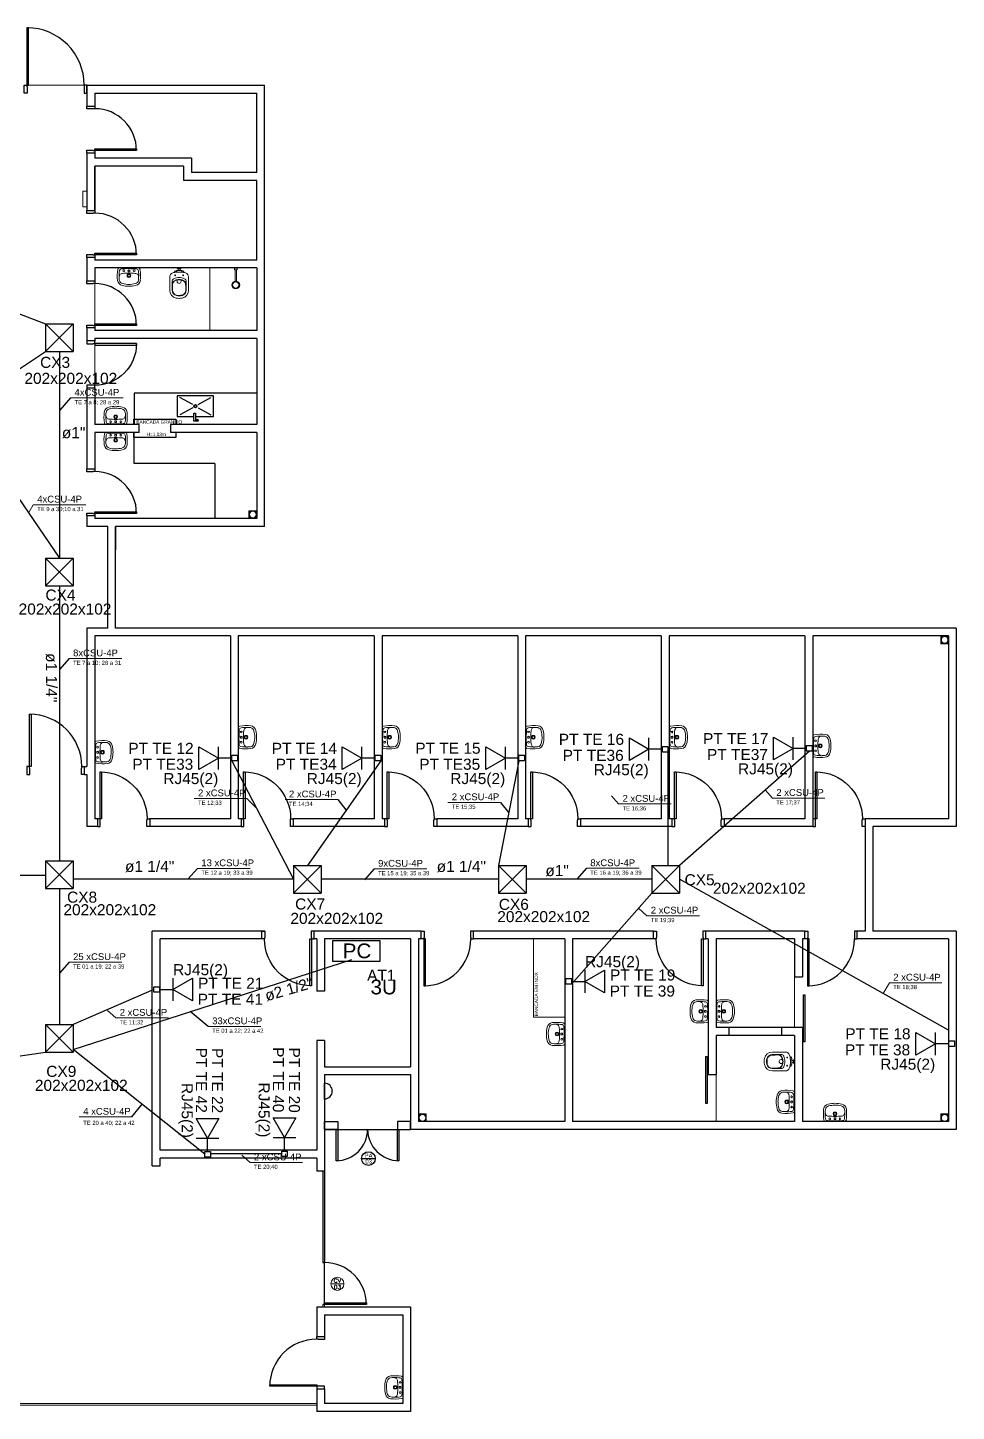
# Model space of a CAD drawing. Header units: millimetres. Extents: x -258 to 42, y -1396 to 15.
# Drawn here: x -242.95 to -225.17, y -95.62 to -69.13 of the extents above; entities that cross this region are included whole.
import ezdxf

# ---------------------------------------------------------------- set-up
doc = ezdxf.new("R2010")
doc.units = ezdxf.units.MM
doc.header["$LTSCALE"] = 10
doc.header["$MEASUREMENT"] = 0
doc.linetypes.add('HIDDEN', pattern=[9.525, 6.35, -3.175])
for name, color, linetype, lineweight in [('at_Entity', 7, 'Continuous', 9), ('CE-Condutos', 6, 'Continuous', 30), ('CE-Textos condutos', 7, 'Continuous', 20), ('CE-Textos fios', 7, 'Continuous', 20), ('CE-Textos pontos', 5, 'Continuous', 20)]:
    doc.layers.add(name, color=color, linetype=linetype, lineweight=lineweight)
for name, color, linetype in [('Layout_Equipamentos', 7, 'Continuous'), ('LOUÇAS', 7, 'Continuous'), ('P-SIMBOL', 170, 'Continuous'), ('PAREDES', 8, 'Continuous'), ('PORTAS', 8, 'Continuous'), ('TEXTO01', 7, 'Continuous'), ('TUBO DE COLETA', 7, 'Continuous')]:
    doc.layers.add(name, color=color, linetype=linetype)
doc.styles.add('Arial', font='arial.ttf')
doc.styles.add('TEXTO1', font='swissko.ttf', dxfattribs={"width": 0.6, "height": 0.1})

# ---------------------------------------------------------------- blocks, each defined once
blk = doc.blocks.new('A$C34B626C7')
at = {"layer": 'PORTAS'}
for points in [[(0.851, 0.15), (0.819, 0.15), (0.819, 0.951), (0.851, 0.951), (0.851, 0.15)], [(0.055, 0), (0, 0), (0, 0.15), (0.051, 0.15), (0.051, 0.121), (0.055, 0.121), (0.055, 0)], [(0.9, 0.15), (0.9, 0), (0.845, 0), (0.845, 0.121), (0.851, 0.121), (0.851, 0.15), (0.9, 0.15)]]:
    blk.add_lwpolyline(points, dxfattribs=at)
blk.add_arc((0.851, 0.15), 0.8, 90, 180, dxfattribs=at)
blk = doc.blocks.new('A$C1E546F2D')
at = {"layer": 'PORTAS'}
for points in [[(0.921, 0.15), (0.951, 0.15), (0.951, 1.05), (0.921, 1.05), (0.921, 0.15)], [(0, 0.15), (0, 0), (0.055, 0), (0.055, 0.121), (0.051, 0.121), (0.051, 0.15), (0, 0.15)], [(1.001, 0.15), (1.001, 0), (0.946, 0), (0.946, 0.121), (0.951, 0.121), (0.951, 0.15), (1.001, 0.15)]]:
    blk.add_lwpolyline(points, dxfattribs=at)
blk.add_arc((0.951, 0.15), 0.9, 90, 180, dxfattribs=at)
blk = doc.blocks.new('A$C47793E6F')
at = {"layer": 'PORTAS'}
blk.add_lwpolyline([(0.049, 1.152), (0.08, 1.152), (0.08, 0.15), (0.049, 0.15)], close=True, dxfattribs=at)
for points in [[(0, 0.15), (0, 0), (0.055, 0), (0.055, 0.121), (0.049, 0.121), (0.049, 0.15), (0, 0.15)], [(1.099, 0.15), (1.099, 0), (1.044, 0), (1.044, 0.121), (1.05, 0.121), (1.05, 0.15), (1.099, 0.15)]]:
    blk.add_lwpolyline(points, dxfattribs=at)
blk.add_arc((0.049, 0.15), 1.001, 0, 90, dxfattribs=at)
blk = doc.blocks.new('new block12')
at = {"layer": 'at_Entity', "color": 0}
for p, q in [((-0.19, 0), (0, 0)), ((-0.114, 0.055), (-0.108, 0.066)), ((-0.108, 0.042), (-0.114, 0.055)), ((-0.108, 0.066), (-0.097, 0.072)), ((-0.097, 0.036), (-0.108, 0.042)), ((-0.097, 0.072), (-0.085, 0.066)), ((-0.085, 0.042), (-0.097, 0.036)), ((-0.085, 0.066), (-0.08, 0.055)), ((-0.08, 0.055), (-0.085, 0.042)), ((-0.063, 0), (0.125, 0)), ((0, 0), (0.193, 0)), ((0.083, 0.055), (0.087, 0.066)), ((0.087, 0.042), (0.083, 0.055)), ((0.087, 0.066), (0.099, 0.072)), ((0.099, 0.036), (0.087, 0.042)), ((0.099, 0.072), (0.11, 0.066)), ((0.11, 0.042), (0.099, 0.036)), ((0.11, 0.066), (0.116, 0.055)), ((0.116, 0.055), (0.11, 0.042))]:
    blk.add_line(p, q, dxfattribs=at)
for centre, radius, start, end in [((-0.104, 0.219), 0.117, 102.514, 169.9443), ((-0.102, 0.216), 0.0847, 102.9461, 167.2809), ((-0.012, -0.125), 0.474, 88.698, 104.4219), ((0.014, -0.261), 0.577, 91.3524, 103.5038), ((0.01, -0.125), 0.474, 75.6368, 91.3415), ((-0.013, -0.257), 0.572, 76.4579, 88.6966), ((0.105, 0.222), 0.0784, 8.4194, 78.3837), ((0.108, 0.225), 0.111, 7.7196, 79.5925), ((0.53, 0.153), 0.754, 173.4134, 189.6929), ((-0.165, 0.045), 0.0522, 200.5417, 238.93), ((0.425, 0.149), 0.614, 177.3231, 189.2415), ((0.123, 0.188), 0.311, 171.3221, 181.8265), ((-0.117, 0.174), 0.0716, 176.6025, 219.5997), ((-0.143, 0.057), 0.0385, 188.7558, 265.6127), ((-0.121, 0.171), 0.0667, 220.3438, 269.4487), ((-0.007, 1.728), 1.716, 265.3753, 270.2103), ((0.002, 1.574), 1.475, 265.1896, 269.9391), ((-0.001, 0.147), 0.0349, 150.0032, 209.9968), ((-0.001, 0.147), 0.0349, 90, 149.9929), ((-0.001, 0.147), 0.0349, 209.9968, 269.9993), ((-0.001, 0.147), 0.0222, 90, 180), ((-0.001, 0.147), 0.0222, 180, 270), ((-0.001, 0.056), 0.018, 150.0128, 209.9872), ((-0.001, 0.056), 0.018, 90, 150.0398), ((-0.001, 0.056), 0.018, 210.0191, 270.0367), ((-0.001, 0.147), 0.0349, 29.9968, 89.9993), ((-0.001, 0.147), 0.0222, 360, 90), ((-0.001, 0.147), 0.0222, 270.0097, 360), ((-0.001, 0.147), 0.0349, 270, 329.9929), ((-0.001, 1.452), 1.353, 270.0208, 275.0951), ((-0.001, 0.056), 0.018, 30.0191, 90.0367), ((-0.001, 0.056), 0.018, 270, 330.0398), ((-0.001, 1.892), 1.879, 270, 274.4144), ((-0.001, 0.056), 0.018, 330.0128, 29.9872), ((-0.001, 0.147), 0.0349, 330.0032, 29.9968), ((0.123, 0.168), 0.0631, 266.7732, 320.7547), ((0.141, 0.059), 0.0402, 273.114, 350.3928), ((0.108, 0.173), 0.0781, 324.6525, 2.8394), ((-0.262, 0.132), 0.45, 349.782, 5.7972), ((-0.133, 0.188), 0.319, 357.9946, 8.1696), ((0.174, 0.034), 0.0386, 297.8673, 348.5693), ((-0.531, 0.154), 0.753, 350.2791, 6.5765)]:
    blk.add_arc(centre, radius, start, end, dxfattribs=at)
blk = doc.blocks.new('new block13')
at = {"layer": 'at_Entity', "color": 0}
for p, q in [((-0.032, 0), (0.032, 0)), ((-0.182, -0.424), (-0.182, -0.175)), ((0.053, -0.051), (-0.053, -0.051)), ((-0.049, -0.08), (-0.049, -0.06)), ((-0.039, -0.257), (-0.039, -0.23)), ((-0.031, -0.006), (0.029, -0.006)), ((-0.021, -0.051), (-0.021, -0.019)), ((-0.021, -0.019), (0.019, -0.019)), ((0.019, -0.051), (0.019, -0.019)), ((0.038, -0.23), (0.038, -0.257)), ((0.049, -0.06), (0.049, -0.081)), ((0.178, -0.175), (0.178, -0.424))]:
    blk.add_line(p, q, dxfattribs=at)
for centre, radius, start, end in [((-0.097, -0.174), 0.0848, 109.0789, 180.1997), ((-8.978, -0.284), 8.843, 359.0717, 0.1879), ((-0.041, -0.324), 0.0949, 113.5727, 176.7329), ((-0.081, -0.255), 0.054, 114.961, 180.9064), ((-0.043, -0.318), 0.0836, 110.863, 180.2362), ((-0.043, -0.329), 0.249, 92.0489, 109.145), ((-0.001, -0.428), 0.244, 90, 114.9606), ((-0.054, -0.09), 0.0391, 88.4183, 173.4493), ((-0.079, -0.141), 0.00741, 90, 180), ((-0.079, -0.141), 0.00741, 180, 270), ((-0.079, -0.141), 0.00741, 360, 90), ((-0.079, -0.141), 0.00741, 270, 0), ((-0.005, -0.388), 0.168, 88.7182, 116.1404), ((-0.011, -0.383), 0.155, 100.3133, 113.389), ((-0.002, -1.475), 1.396, 87.9511, 92.0489), ((-0.039, -0.06), 0.00952, 90, 180), ((-0.001, -0.426), 0.2, 90, 101.0171), ((-0.003, -0.26), 0.0357, 176.0445, 272.3446), ((-0.021, -0.01), 0.00952, 180, 270), ((-0.002, -0.256), 0.0391, 270.0027, 0), ((-0.001, -0.428), 0.244, 65.0391, 90.0003), ((0.003, -0.388), 0.168, 63.8614, 91.28), ((-0.001, -0.426), 0.2, 78.9807, 90.0022), ((0.019, -0.01), 0.00952, 270, 0), ((0.021, -0.334), 0.106, 63.0017, 81.1951), ((0.039, -0.06), 0.00952, 360, 90), ((0.039, -0.328), 0.248, 70.8427, 88.1091), ((0.052, -0.09), 0.0388, 5.5755, 88.6298), ((0.039, -0.318), 0.0836, 359.7638, 69.1369), ((0.077, -0.141), 0.00741, 90, 180), ((0.077, -0.141), 0.00741, 180, 270), ((0.077, -0.141), 0.00741, 360, 90), ((0.077, -0.141), 0.00741, 270, 0), ((0.04, -0.323), 0.0932, 2.4426, 66.7336), ((0.079, -0.255), 0.054, 359.0936, 65.039), ((0.093, -0.174), 0.0848, 359.8003, 70.9211), ((9.28, -0.342), 9.147, 179.4622, 180.5333), ((-0.026, -0.424), 0.156, 180.0055, 257.2943), ((-0.031, -0.426), 0.105, 180.4233, 258.8896), ((-5.785, -0.398), 5.659, 359.7103, 0.8057), ((-0.033, -0.429), 0.0932, 178.5002, 259.6559), ((-0.001, -0.258), 0.276, 259.4366, 269.9996), ((-0.001, -0.26), 0.265, 259.4366, 270.0028), ((-0.002, -0.245), 0.28, 270.136, 280.2849), ((-0.001, -0.258), 0.276, 270, 280.577), ((0.031, -0.429), 0.0942, 280.5689, 0.9284), ((0.031, -0.429), 0.103, 280.5688, 0.9284), ((0.022, -0.424), 0.156, 282.7128, 359.9983), ((-0.525, -0.386), 0.651, 356.3513, 5.878), ((-0.002, -0.29), 0.292, 258.435, 281.5683)]:
    blk.add_arc(centre, radius, start, end, dxfattribs=at)
at = {"layer": 'Layout_Equipamentos'}
for p, q in [((-0.031, -0.01), (-0.031, 0)), ((0.029, -0.01), (0.029, 0))]:
    blk.add_line(p, q, dxfattribs=at)
blk = doc.blocks.new('A$C3E1E0E25')
at = {"linetype": 'HIDDEN'}
h = blk.add_hatch(color=7, dxfattribs=at)
h.dxf.hatch_style = 1
h.paths.add_polyline_path([(0.15, 0.148), (0, 0.148), (0, 0), (0.15, 0)])
h.paths.add_polyline_path([(0.012, 0.074, -1), (0.139, 0.074, -1)], flags=16)
at = {"layer": 'at_Entity'}
blk.add_lwpolyline([(0, 0.148), (0.15, 0.148), (0.15, 0), (0, 0)], close=True, dxfattribs=at)
blk.add_circle((0.075, 0.074), 0.0636, dxfattribs=at)
blk = doc.blocks.new('A$C77D918CC')
at = {"layer": 'PORTAS'}
for points in [[(0.771, 0.83), (0.8, 0.83), (0.8, 0.03), (0.771, 0.03)], [(0, 0), (0, 0), (0, 0.03), (0, 0.03)], [(0.8, 0), (0.8, 0), (0.8, 0.03), (0.8, 0.03)]]:
    blk.add_lwpolyline(points, close=True, dxfattribs=at)
blk.add_arc((0.8, 0.03), 0.8, 90, 180, dxfattribs=at)
blk = doc.blocks.new('A$C72591112')
at = {"layer": 'PORTAS'}
for points in [[(0.051, 0.15), (0.08, 0.15), (0.08, 1.251), (0.051, 1.251), (0.051, 0.15)], [(0.051, 0.15), (0.051, 0.121), (0.055, 0.121), (0.055, 0), (0, 0), (0, 0.15), (0.051, 0.15)], [(1.15, 0.15), (1.15, 0.121), (1.145, 0.121), (1.145, 0), (1.2, 0), (1.2, 0.15), (1.15, 0.15)]]:
    blk.add_lwpolyline(points, dxfattribs=at)
blk.add_arc((0.047, 0.149), 1.102, 0.1389, 89.8115, dxfattribs=at)
blk = doc.blocks.new('A$C7F0663E6')
at = {"layer": 'at_Entity', "color": 7}
for p, q in [((0.051, 0.368), (0.051, 0.398)), ((0.051, 0.398), (0.102, 0.398)), ((0.102, 0.368), (0.051, 0.368)), ((0.061, 0.148), (0.061, 0.368)), ((0.091, 0.368), (0.061, 0.368)), ((0.091, 0.148), (0.091, 0.368)), ((0.102, 0.398), (0.102, 0.368))]:
    blk.add_line(p, q, dxfattribs=at)
for radius, start, end in [(0.0752, 90, 180), (0.0752, 180, 270), (0.0603, 90, 180), (0.0603, 180, 270), (0.0752, 360, 90), (0.0603, 360, 90), (0.0603, 270, 0), (0.0752, 270, 0)]:
    blk.add_arc((0.075, 0.075), radius, start, end, dxfattribs=at)

msp = doc.modelspace()

# ---------------------------------------------------------------- linework, layer by layer
for p, q in [((-242.13, -76.214), (-242.339, -76.449)), ((-242.157, -81.205), (-242.344, -81.414)), ((-238.758, -83.884), (-238.572, -84.069)), ((-237.017, -83.905), (-236.858, -84.105)), ((-233.901, -83.959), (-233.741, -84.159)), ((-239.701, -85.223), (-239.888, -85.432)), ((-236.318, -85.232), (-236.505, -85.441)), ((-232.254, -85.222), (-232.441, -85.431)), ((-242.156, -87.019), (-242.343, -87.228)), ((-239.494, -88.249), (-239.84, -87.967)), ((-240.956, -89.981), (-240.763, -89.739)), ((-237.268, -93.542), (-237.268, -92.771))]:
    msp.add_line(p, q)
at = {"layer": 'at_Entity', "color": 0}
for p, q in [((-241.868, -70.227), (-242.937, -70.227)), ((-241.818, -72.255), (-241.896, -72.255)), ((-241.896, -72.255), (-241.896, -72.555)), ((-241.896, -72.555), (-241.818, -72.555)), ((-239.467, -73.727), (-239.467, -74.924)), ((-235.364, -86.423), (-235.364, -86.423)), ((-233.269, -88.072), (-233.269, -86.573)), ((-232.67, -88.072), (-233.269, -88.072)), ((-237.145, -93.18), (-236.894, -93.18)), ((-237.078, -93.097), (-237.082, -93.108)), ((-237.082, -93.108), (-237.082, -93.127)), ((-237.082, -93.127), (-237.078, -93.137)), ((-237.076, -93.22), (-237.08, -93.237)), ((-237.08, -93.237), (-237.08, -93.248)), ((-237.08, -93.248), (-237.076, -93.264)), ((-237.076, -93.091), (-237.078, -93.097)), ((-237.078, -93.137), (-237.076, -93.144)), ((-237.067, -93.082), (-237.076, -93.091)), ((-237.076, -93.144), (-237.067, -93.15)), ((-237.069, -93.207), (-237.076, -93.22)), ((-237.059, -93.205), (-237.069, -93.207)), ((-237.061, -93.08), (-237.067, -93.082)), ((-237.067, -93.15), (-237.061, -93.154)), ((-237.046, -93.08), (-237.061, -93.08)), ((-237.061, -93.154), (-237.046, -93.154)), ((-237.052, -93.205), (-237.059, -93.205)), ((-237.042, -93.207), (-237.052, -93.205)), ((-237.04, -93.082), (-237.046, -93.08)), ((-237.046, -93.154), (-237.04, -93.15)), ((-237.033, -93.22), (-237.042, -93.207)), ((-237.031, -93.091), (-237.04, -93.082)), ((-237.04, -93.15), (-237.031, -93.144)), ((-237.031, -93.237), (-237.033, -93.22)), ((-237.033, -93.264), (-237.031, -93.248)), ((-237.029, -93.097), (-237.031, -93.091)), ((-237.031, -93.144), (-237.029, -93.137)), ((-237.031, -93.248), (-237.031, -93.237)), ((-237.014, -93.08), (-236.985, -93.154)), ((-237.002, -93.205), (-236.963, -93.205)), ((-236.985, -93.154), (-236.957, -93.08)), ((-236.963, -93.205), (-236.985, -93.233)), ((-236.985, -93.233), (-236.974, -93.233)), ((-236.974, -93.233), (-236.966, -93.237)), ((-236.966, -93.237), (-236.963, -93.241)), ((-236.963, -93.241), (-236.959, -93.252)), ((-236.959, -93.258), (-236.963, -93.269)), ((-236.959, -93.252), (-236.959, -93.258)), ((-237.076, -93.264), (-237.069, -93.277)), ((-237.069, -93.277), (-237.059, -93.279)), ((-237.059, -93.279), (-237.052, -93.279)), ((-237.052, -93.279), (-237.042, -93.277)), ((-237.042, -93.277), (-237.033, -93.264)), ((-237.006, -93.273), (-237.008, -93.264)), ((-237.002, -93.277), (-237.006, -93.273)), ((-236.991, -93.279), (-237.002, -93.277)), ((-236.98, -93.279), (-236.991, -93.279)), ((-236.97, -93.277), (-236.98, -93.279)), ((-236.963, -93.269), (-236.97, -93.277)), ((-245.267, -95.469), (-242.141, -95.469)), ((-242.141, -95.501), (-245.267, -95.501)), ((-240.542, -95.469), (-237.418, -95.469)), ((-240.542, -95.501), (-237.418, -95.501))]:
    msp.add_line(p, q, dxfattribs=at)
at = {"layer": 'at_Entity', "color": 7, "lineweight": 5}
for p, q in [((-241.667, -74.027), (-241.667, -74.795)), ((-241.667, -75.174), (-241.667, -75.975))]:
    msp.add_line(p, q, dxfattribs=at)
at = {"layer": 'at_Entity', "color": 150, "true_color": 0x007fff}
for p, q in [((-238.417, -75.193), (-238.417, -74.895)), ((-239.992, -78.674), (-239.693, -78.674)), ((-233.307, -80.623), (-233.006, -80.623)), ((-236.669, -95.62), (-236.369, -95.62))]:
    msp.add_line(p, q, dxfattribs=at)
at = {"layer": 'at_Entity', "color": 7}
for p, q in [((-241.818, -77.575), (-241.818, -77.574)), ((-241.667, -77.574), (-241.667, -77.575)), ((-230.921, -86.573), (-230.971, -86.573)), ((-230.021, -86.573), (-230.05, -86.573)), ((-228.271, -87.297), (-228.271, -88.273)), ((-229.771, -89.172), (-229.771, -90.071)), ((-240.542, -95.469), (-242.141, -95.469)), ((-242.141, -95.501), (-240.542, -95.501))]:
    msp.add_line(p, q, dxfattribs=at)
at = {"layer": 'at_Entity', "color": 252, "true_color": 0x989898}
for p, q in [((-241.268, -80.075), (-241.268, -80.623)), ((-235.62, -94.272), (-235.62, -95.62))]:
    msp.add_line(p, q, dxfattribs=at)
at = {"layer": 'at_Entity', "color": 2}
for p, q in [((-237.298, -93.571), (-237.298, -93.62)), ((-237.268, -93.571), (-237.268, -93.62))]:
    msp.add_line(p, q, dxfattribs=at)
at = {"layer": 'at_Entity', "color": 0}
for start, end in [(90, 180), (180, 270), (360, 90), (270, 0)]:
    msp.add_arc((-237.022, -93.179), 0.126, start, end, dxfattribs=at)
at = {"layer": 'CE-Condutos', "linetype": 'Continuous'}
for p, q in [((-246.07, -73.471), (-242.609, -74.799)), ((-245.505, -77.232), (-242.609, -75.329)), ((-242.344, -75.329), (-242.344, -79.283)), ((-243.723, -77.265), (-242.344, -79.283)), ((-242.344, -79.813), (-242.344, -85.081)), ((-239.042, -83.164), (-237.862, -85.433)), ((-236.19, -83.164), (-237.597, -85.168)), ((-233.548, -83.164), (-233.938, -85.168)), ((-230.695, -82.995), (-230.695, -85.168)), ((-227.986, -82.979), (-230.471, -85.168)), ((-248.238, -85.355), (-242.609, -85.355)), ((-237.862, -85.433), (-242.079, -85.433)), ((-233.938, -85.433), (-237.332, -85.433)), ((-231.001, -85.433), (-233.408, -85.433)), ((-225.321, -88.322), (-230.471, -85.433)), ((-242.344, -85.611), (-242.344, -88.209)), ((-232.543, -87.441), (-231.001, -85.698)), ((-242.079, -88.69), (-236.749, -86.968)), ((-240.535, -87.542), (-242.079, -88.214)), ((-245.284, -89.125), (-242.609, -88.744)), ((-239.56, -90.698), (-242.079, -88.69)), ((-238.088, -90.688), (-239.454, -90.688))]:
    msp.add_line(p, q, dxfattribs=at)
at = {"layer": 'CE-Textos fios'}
for p, q in [((-241.123, -76.214), (-242.13, -76.214)), ((-241.123, -76.214), (-242.13, -76.214)), ((-242.936, -78.424), (-242.844, -78.26)), ((-242.844, -78.26), (-241.837, -78.26)), ((-242.844, -78.26), (-241.837, -78.26)), ((-241.15, -81.205), (-242.157, -81.205)), ((-241.15, -81.205), (-242.157, -81.205)), ((-239.765, -83.884), (-238.758, -83.884)), ((-239.765, -83.884), (-238.758, -83.884)), ((-238.024, -83.905), (-237.017, -83.905)), ((-238.024, -83.905), (-237.017, -83.905)), ((-234.907, -83.959), (-233.901, -83.959)), ((-234.907, -83.959), (-233.901, -83.959)), ((-231.773, -83.836), (-231.638, -83.99)), ((-228.83, -83.722), (-228.694, -83.876)), ((-228.694, -83.876), (-227.687, -83.876)), ((-228.694, -83.876), (-227.687, -83.876)), ((-231.638, -83.99), (-230.631, -83.99)), ((-231.638, -83.99), (-230.631, -83.99)), ((-238.695, -85.223), (-239.701, -85.223)), ((-238.695, -85.223), (-239.701, -85.223)), ((-235.311, -85.232), (-236.318, -85.232)), ((-235.311, -85.232), (-236.318, -85.232)), ((-231.247, -85.222), (-232.254, -85.222)), ((-231.247, -85.222), (-232.254, -85.222)), ((-231.257, -85.988), (-231.097, -86.129)), ((-231.097, -86.129), (-230.091, -86.129)), ((-231.097, -86.129), (-230.091, -86.129)), ((-241.149, -87.019), (-242.156, -87.019)), ((-241.149, -87.019), (-242.156, -87.019)), ((-226.572, -87.621), (-226.455, -87.413)), ((-226.455, -87.413), (-225.448, -87.413)), ((-226.455, -87.413), (-225.448, -87.413)), ((-241.425, -87.946), (-241.265, -88.087)), ((-241.265, -88.087), (-240.258, -88.087)), ((-241.265, -88.087), (-240.258, -88.087)), ((-238.487, -88.249), (-239.494, -88.249)), ((-238.487, -88.249), (-239.494, -88.249)), ((-241.963, -89.981), (-240.956, -89.981)), ((-241.963, -89.981), (-240.956, -89.981)), ((-238.854, -90.713), (-238.695, -90.855)), ((-238.695, -90.855), (-237.688, -90.855)), ((-238.695, -90.855), (-237.688, -90.855))]:
    msp.add_line(p, q, dxfattribs=at)
at = {"layer": 'P-SIMBOL'}
for p, q in [((-242.609, -74.799), (-242.079, -74.799)), ((-242.609, -74.799), (-242.609, -75.329)), ((-242.609, -74.799), (-242.079, -75.329)), ((-242.079, -74.799), (-242.609, -75.329)), ((-242.079, -74.799), (-242.079, -75.329)), ((-242.609, -75.329), (-242.079, -75.329)), ((-242.609, -79.283), (-242.079, -79.283)), ((-242.609, -79.283), (-242.609, -79.813)), ((-242.609, -79.283), (-242.079, -79.813)), ((-242.079, -79.283), (-242.609, -79.813)), ((-242.079, -79.283), (-242.079, -79.813)), ((-242.609, -79.813), (-242.079, -79.813)), ((-239.674, -83.327), (-239.674, -82.895)), ((-239.674, -82.895), (-239.299, -83.111)), ((-239.299, -83.327), (-239.299, -82.895)), ((-236.928, -83.327), (-236.928, -82.895)), ((-236.928, -82.895), (-236.553, -83.111)), ((-236.553, -83.327), (-236.553, -82.895)), ((-234.18, -83.327), (-234.18, -82.895)), ((-234.18, -82.895), (-233.805, -83.111)), ((-233.805, -83.327), (-233.805, -82.895)), ((-231.433, -83.158), (-231.433, -82.726)), ((-231.433, -82.726), (-231.058, -82.942)), ((-231.058, -83.158), (-231.058, -82.726)), ((-230.801, -82.995), (-230.801, -82.889)), ((-230.801, -82.889), (-230.695, -82.889)), ((-230.695, -82.889), (-230.695, -82.995)), ((-228.671, -83.142), (-228.671, -82.71)), ((-228.671, -82.71), (-228.296, -82.926)), ((-228.296, -82.926), (-228.671, -83.142)), ((-228.296, -83.142), (-228.296, -82.71)), ((-228.039, -82.926), (-228.296, -82.926)), ((-228.039, -82.979), (-228.039, -82.873)), ((-228.039, -82.873), (-227.933, -82.873)), ((-227.933, -82.873), (-227.933, -82.979)), ((-239.299, -83.111), (-239.674, -83.327)), ((-239.042, -83.111), (-239.299, -83.111)), ((-239.042, -83.164), (-239.042, -83.058)), ((-239.042, -83.058), (-238.936, -83.058)), ((-238.936, -83.164), (-239.042, -83.164)), ((-238.936, -83.058), (-238.936, -83.164)), ((-236.553, -83.111), (-236.928, -83.327)), ((-236.296, -83.111), (-236.553, -83.111)), ((-236.296, -83.164), (-236.296, -83.058)), ((-236.296, -83.058), (-236.19, -83.058)), ((-236.19, -83.164), (-236.296, -83.164)), ((-236.19, -83.058), (-236.19, -83.164)), ((-233.805, -83.111), (-234.18, -83.327)), ((-233.548, -83.111), (-233.805, -83.111)), ((-233.548, -83.164), (-233.548, -83.058)), ((-233.548, -83.058), (-233.442, -83.058)), ((-233.442, -83.164), (-233.548, -83.164)), ((-233.442, -83.058), (-233.442, -83.164)), ((-231.058, -82.942), (-231.433, -83.158)), ((-230.801, -82.942), (-231.058, -82.942)), ((-230.695, -82.995), (-230.801, -82.995)), ((-227.933, -82.979), (-228.039, -82.979)), ((-242.609, -85.081), (-242.079, -85.081)), ((-242.609, -85.081), (-242.609, -85.611)), ((-242.609, -85.081), (-242.079, -85.611)), ((-242.079, -85.081), (-242.609, -85.611)), ((-242.079, -85.081), (-242.079, -85.611)), ((-237.862, -85.168), (-237.332, -85.168)), ((-237.862, -85.168), (-237.862, -85.698)), ((-237.862, -85.168), (-237.332, -85.698)), ((-237.332, -85.168), (-237.862, -85.698)), ((-237.332, -85.168), (-237.332, -85.698)), ((-233.938, -85.168), (-233.408, -85.168)), ((-233.938, -85.168), (-233.938, -85.698)), ((-233.938, -85.168), (-233.408, -85.698)), ((-233.408, -85.168), (-233.938, -85.698)), ((-233.408, -85.168), (-233.408, -85.698)), ((-231.001, -85.168), (-230.471, -85.168)), ((-231.001, -85.168), (-231.001, -85.698)), ((-231.001, -85.168), (-230.471, -85.698)), ((-230.471, -85.168), (-231.001, -85.698)), ((-230.471, -85.168), (-230.471, -85.698)), ((-242.609, -85.611), (-242.079, -85.611)), ((-237.862, -85.698), (-237.332, -85.698)), ((-233.938, -85.698), (-233.408, -85.698)), ((-231.001, -85.698), (-230.471, -85.698)), ((-240.172, -87.542), (-239.797, -87.326)), ((-240.172, -87.326), (-240.172, -87.758)), ((-239.797, -87.326), (-239.797, -87.758)), ((-232.649, -87.441), (-232.649, -87.335)), ((-232.649, -87.335), (-232.543, -87.335)), ((-232.543, -87.335), (-232.543, -87.441)), ((-232.543, -87.388), (-232.286, -87.388)), ((-232.286, -87.388), (-231.911, -87.172)), ((-232.286, -87.172), (-232.286, -87.604)), ((-231.911, -87.604), (-232.286, -87.388)), ((-231.911, -87.172), (-231.911, -87.604)), ((-240.535, -87.595), (-240.535, -87.489)), ((-240.535, -87.489), (-240.429, -87.489)), ((-240.429, -87.595), (-240.535, -87.595)), ((-240.429, -87.489), (-240.429, -87.595)), ((-240.429, -87.542), (-240.172, -87.542)), ((-239.797, -87.758), (-240.172, -87.542)), ((-232.543, -87.441), (-232.649, -87.441)), ((-242.609, -88.214), (-242.079, -88.214)), ((-242.609, -88.214), (-242.609, -88.744)), ((-242.609, -88.214), (-242.079, -88.744)), ((-242.079, -88.214), (-242.609, -88.744)), ((-242.079, -88.214), (-242.079, -88.744)), ((-225.948, -88.797), (-225.948, -88.365)), ((-225.948, -88.365), (-225.573, -88.581)), ((-225.573, -88.797), (-225.573, -88.365)), ((-242.609, -88.744), (-242.079, -88.744)), ((-225.573, -88.581), (-225.948, -88.797)), ((-225.316, -88.581), (-225.573, -88.581)), ((-225.316, -88.634), (-225.316, -88.528)), ((-225.316, -88.528), (-225.21, -88.528)), ((-225.21, -88.634), (-225.316, -88.634)), ((-225.21, -88.528), (-225.21, -88.634)), ((-239.723, -90.013), (-239.291, -90.013)), ((-239.507, -90.388), (-239.723, -90.013)), ((-239.291, -90.013), (-239.507, -90.388)), ((-238.251, -90.003), (-237.819, -90.003)), ((-238.035, -90.378), (-238.251, -90.003)), ((-237.819, -90.003), (-238.035, -90.378)), ((-239.723, -90.388), (-239.291, -90.388)), ((-239.507, -90.645), (-239.507, -90.388)), ((-238.251, -90.378), (-237.819, -90.378)), ((-238.035, -90.635), (-238.035, -90.378)), ((-239.56, -90.645), (-239.454, -90.645)), ((-239.56, -90.751), (-239.56, -90.645)), ((-239.454, -90.751), (-239.56, -90.751)), ((-239.454, -90.645), (-239.454, -90.751)), ((-238.088, -90.635), (-237.982, -90.635)), ((-238.088, -90.741), (-238.088, -90.635)), ((-237.982, -90.741), (-238.088, -90.741)), ((-237.982, -90.635), (-237.982, -90.741))]:
    msp.add_line(p, q, dxfattribs=at)
msp.add_lwpolyline([(-236.207, -86.605), (-236.207, -87.005), (-237.111, -87.005), (-237.111, -86.605), (-236.207, -86.605)], dxfattribs=at)
at = {"layer": 'PAREDES'}
for p, q in [((-241.818, -70.227), (-241.818, -70.626)), ((-241.818, -70.227), (-238.417, -70.227)), ((-241.667, -70.377), (-241.667, -70.626)), ((-241.667, -70.377), (-238.567, -70.377)), ((-238.567, -71.901), (-238.567, -70.377)), ((-238.417, -78.674), (-238.417, -70.227)), ((-241.818, -71.526), (-241.818, -72.626)), ((-241.667, -71.526), (-241.667, -71.626)), ((-239.818, -71.626), (-241.667, -71.626)), ((-239.968, -71.776), (-241.667, -71.776)), ((-241.667, -71.776), (-241.667, -72.626)), ((-241.667, -72.626), (-241.667, -71.776)), ((-239.968, -71.776), (-239.968, -72.051)), ((-239.818, -71.626), (-239.818, -71.901)), ((-238.567, -72.051), (-239.968, -72.051)), ((-238.567, -71.901), (-239.818, -71.901)), ((-238.567, -73.577), (-238.567, -72.051)), ((-241.818, -73.526), (-241.818, -73.976)), ((-241.667, -73.526), (-241.667, -73.577)), ((-238.567, -73.577), (-241.667, -73.577)), ((-238.567, -73.727), (-241.667, -73.727)), ((-241.667, -73.727), (-241.667, -73.976)), ((-238.567, -73.727), (-238.567, -74.924)), ((-241.818, -74.876), (-241.818, -75.126)), ((-241.667, -74.876), (-241.667, -74.924)), ((-238.567, -74.924), (-241.667, -74.924)), ((-238.567, -75.075), (-241.667, -75.075)), ((-241.667, -75.075), (-241.667, -75.126)), ((-238.567, -75.075), (-238.567, -76.725)), ((-241.818, -76.025), (-241.818, -77.574)), ((-241.667, -76.025), (-241.667, -76.725)), ((-238.567, -76.124), (-240.916, -76.124)), ((-240.916, -76.124), (-240.916, -76.725)), ((-240.817, -76.725), (-241.667, -76.725)), ((-240.817, -76.876), (-240.817, -76.725)), ((-240.216, -76.725), (-240.216, -76.876)), ((-238.567, -76.725), (-240.216, -76.725)), ((-241.667, -76.876), (-241.667, -77.574)), ((-240.817, -76.876), (-241.667, -76.876)), ((-240.916, -77.474), (-240.916, -76.876)), ((-238.567, -76.876), (-240.216, -76.876)), ((-238.567, -76.876), (-238.567, -78.524)), ((-239.367, -77.474), (-240.916, -77.474)), ((-239.367, -77.474), (-239.367, -78.524)), ((-241.818, -78.475), (-241.818, -78.674)), ((-241.418, -78.674), (-241.818, -78.674)), ((-241.667, -78.475), (-241.667, -78.524)), ((-238.567, -78.524), (-241.667, -78.524)), ((-241.418, -80.623), (-241.418, -78.674)), ((-241.268, -78.674), (-241.268, -79.125)), ((-238.417, -78.674), (-241.268, -78.674)), ((-241.268, -80.623), (-241.268, -78.674)), ((-241.418, -80.623), (-241.818, -80.623)), ((-241.818, -80.623), (-241.818, -83.272)), ((-239.067, -80.773), (-241.667, -80.773)), ((-241.667, -80.773), (-241.667, -84.273)), ((-225.173, -80.623), (-241.268, -80.623)), ((-239.067, -80.773), (-239.067, -84.273)), ((-236.318, -80.773), (-238.919, -80.773)), ((-238.919, -80.773), (-238.919, -84.273)), ((-236.318, -80.773), (-236.318, -84.273)), ((-233.569, -80.773), (-236.168, -80.773)), ((-236.168, -80.773), (-236.168, -84.273)), ((-233.569, -80.773), (-233.569, -84.273)), ((-230.821, -80.773), (-233.419, -80.773)), ((-233.419, -80.773), (-233.419, -84.273)), ((-230.821, -80.773), (-230.821, -84.273)), ((-228.072, -80.773), (-230.67, -80.773)), ((-230.67, -80.773), (-230.67, -84.273)), ((-228.072, -80.773), (-228.072, -84.273)), ((-225.321, -80.773), (-227.922, -80.773)), ((-227.922, -80.773), (-227.922, -84.424)), ((-225.321, -80.773), (-225.321, -84.273)), ((-225.173, -80.623), (-225.173, -84.424)), ((-241.866, -83.272), (-241.818, -83.272)), ((-241.866, -83.423), (-241.818, -83.423)), ((-241.818, -83.423), (-241.818, -84.424)), ((-241.617, -84.424), (-241.818, -84.424)), ((-241.617, -84.273), (-241.667, -84.273)), ((-239.067, -84.273), (-240.618, -84.273)), ((-238.868, -84.424), (-240.618, -84.424)), ((-238.868, -84.273), (-238.919, -84.273)), ((-236.318, -84.273), (-237.869, -84.273)), ((-236.119, -84.424), (-237.869, -84.424)), ((-236.119, -84.273), (-236.168, -84.273)), ((-233.569, -84.273), (-235.118, -84.273)), ((-233.37, -84.424), (-235.118, -84.424)), ((-233.37, -84.273), (-233.419, -84.273)), ((-230.821, -84.273), (-232.369, -84.273)), ((-230.619, -84.424), (-232.369, -84.424)), ((-230.619, -84.273), (-230.67, -84.273)), ((-228.072, -84.273), (-229.618, -84.273)), ((-227.922, -84.424), (-229.618, -84.424)), ((-225.321, -84.273), (-226.921, -84.273)), ((-226.921, -84.273), (-226.921, -86.423)), ((-225.173, -84.424), (-226.77, -84.424)), ((-226.77, -84.424), (-226.77, -86.423)), ((-238.413, -86.423), (-240.567, -86.423)), ((-240.567, -90.922), (-240.567, -86.423)), ((-238.418, -86.573), (-240.417, -86.573)), ((-240.417, -90.622), (-240.417, -86.573)), ((-235.419, -86.423), (-237.467, -86.423)), ((-237.419, -86.574), (-237.467, -86.574)), ((-237.418, -86.573), (-237.419, -87.572)), ((-237.268, -86.573), (-237.269, -87.572)), ((-235.62, -86.573), (-237.268, -86.573)), ((-235.62, -86.573), (-235.62, -89.022)), ((-235.419, -86.573), (-235.47, -86.573)), ((-235.47, -86.573), (-235.47, -90.071)), ((-230.971, -86.423), (-234.42, -86.423)), ((-232.67, -86.573), (-234.42, -86.573)), ((-232.67, -86.573), (-232.67, -90.071)), ((-230.971, -86.573), (-232.52, -86.573)), ((-232.52, -86.573), (-232.52, -90.071)), ((-228.072, -86.423), (-229.97, -86.423)), ((-229.921, -86.573), (-229.97, -86.573)), ((-229.921, -86.573), (-229.921, -89.172)), ((-228.271, -86.573), (-229.771, -86.573)), ((-229.771, -86.573), (-229.771, -88.273)), ((-228.271, -86.573), (-228.271, -87.297)), ((-228.072, -86.573), (-228.12, -86.573)), ((-228.12, -86.573), (-228.12, -87.297)), ((-226.921, -86.423), (-227.071, -86.423)), ((-225.321, -86.573), (-227.071, -86.573)), ((-225.173, -86.423), (-226.77, -86.423)), ((-225.321, -86.573), (-225.321, -90.071)), ((-225.173, -86.423), (-225.173, -90.222)), ((-228.271, -87.297), (-228.12, -87.297)), ((-237.269, -87.572), (-237.419, -87.572)), ((-228.12, -88.273), (-229.771, -88.273)), ((-229.771, -88.423), (-229.771, -89.172)), ((-228.271, -88.423), (-229.771, -88.423)), ((-229.521, -88.423), (-229.521, -88.273)), ((-228.52, -88.273), (-228.52, -88.423)), ((-228.271, -88.423), (-228.271, -90.071)), ((-228.12, -88.273), (-228.12, -90.071)), ((-237.269, -88.522), (-237.419, -88.522)), ((-237.419, -88.522), (-237.419, -90.622)), ((-237.269, -88.522), (-237.269, -89.022)), ((-237.269, -89.022), (-235.62, -89.022)), ((-237.268, -89.172), (-237.268, -91.021)), ((-237.268, -89.172), (-235.62, -89.172)), ((-235.62, -89.172), (-235.62, -90.222)), ((-229.921, -89.172), (-229.771, -89.172)), ((-237.268, -89.64), (-237.268, -89.339)), ((-237.268, -90.023), (-237.268, -90.222)), ((-232.67, -90.071), (-235.47, -90.071)), ((-228.271, -90.071), (-232.52, -90.071)), ((-225.321, -90.071), (-228.12, -90.071)), ((-237.268, -90.222), (-235.62, -90.222)), ((-225.173, -90.222), (-235.62, -90.222)), ((-237.419, -90.622), (-240.417, -90.622)), ((-240.417, -90.922), (-240.417, -90.772)), ((-237.419, -90.772), (-240.417, -90.772)), ((-237.418, -90.772), (-237.418, -91.021)), ((-236.56, -90.78), (-236.297, -90.78)), ((-240.567, -90.922), (-240.417, -90.922)), ((-237.268, -91.021), (-237.418, -91.021)), ((-237.298, -91.021), (-237.298, -92.771)), ((-237.268, -91.021), (-237.268, -92.771)), ((-237.418, -93.62), (-237.418, -94.191)), ((-237.418, -93.62), (-235.62, -93.62)), ((-237.268, -93.77), (-237.268, -94.191)), ((-237.268, -93.77), (-235.768, -93.77)), ((-235.768, -93.77), (-235.768, -95.469)), ((-235.62, -93.62), (-235.62, -95.62)), ((-237.418, -95.19), (-237.418, -95.62)), ((-237.268, -95.19), (-237.268, -95.469)), ((-235.62, -95.62), (-237.418, -95.62)), ((-235.768, -95.469), (-237.268, -95.469))]:
    msp.add_line(p, q, dxfattribs=at)
for points in [[(-239.742, -76.572), (-239.394, -76.572), (-239.394, -76.174), (-240.09, -76.174), (-240.09, -76.572), (-239.768, -76.572)], [(-239.793, -76.344), (-240.037, -76.204)], [(-239.691, -76.344), (-239.447, -76.204)], [(-239.793, -76.402), (-240.037, -76.542)], [(-239.691, -76.402), (-239.447, -76.542)], [(-240.917, -76.725), (-240.917, -76.624), (-240.116, -76.624), (-240.116, -76.725)], [(-240.116, -76.876), (-240.116, -76.974), (-240.917, -76.974), (-240.917, -76.876)]]:
    msp.add_lwpolyline(points, dxfattribs=at)
for points in [[(-239.742, -76.663), (-239.768, -76.663), (-239.768, -76.508), (-239.742, -76.508)], [(-237.268, -90.222), (-237.268, -90.072), (-237.013, -90.072), (-237.013, -90.222)], [(-235.62, -90.222), (-235.62, -90.072), (-235.872, -90.072), (-235.872, -90.222)], [(-237.043, -90.821), (-237.043, -90.222), (-237.013, -90.222), (-237.013, -90.821)], [(-235.872, -90.821), (-235.872, -90.222), (-235.843, -90.222), (-235.843, -90.821)]]:
    msp.add_lwpolyline(points, close=True, dxfattribs=at)
for centre, radius in [((-239.742, -76.373), 0.0289), ((-239.742, -76.373), 0.0239), ((-239.711, -76.644), 0.0222), ((-239.711, -76.644), 0.0172), ((-236.429, -90.78), 0.131)]:
    msp.add_circle(centre, radius, dxfattribs=at)
for centre, radius, start, end in [((-237.269, -89.488), 0.149, 0.0029, 90), ((-237.269, -89.488), 0.149, 270.0058, 0.0029), ((-237.046, -90.219), 0.602, 270.253, 359.7474), ((-235.842, -90.219), 0.602, 180.2526, 269.747)]:
    msp.add_arc(centre, radius, start, end, dxfattribs=at)
at = {"layer": 'PORTAS'}
for points in [[(-228.101, -87.646), (-228.072, -87.646), (-228.072, -88.546), (-228.101, -88.546)], [(-229.97, -88.823), (-229.94, -88.823), (-229.94, -89.723), (-229.97, -89.723)]]:
    msp.add_lwpolyline(points, close=True, dxfattribs=at)
for points in [[(-237.418, -94.189), (-237.268, -94.189), (-237.268, -94.244), (-237.389, -94.244), (-237.389, -94.239), (-237.418, -94.239), (-237.418, -94.189)], [(-237.418, -95.11), (-237.418, -95.139), (-238.318, -95.139), (-238.318, -95.11), (-237.418, -95.11)], [(-237.418, -95.19), (-237.268, -95.19), (-237.268, -95.135), (-237.389, -95.135), (-237.389, -95.139), (-237.418, -95.139), (-237.418, -95.19)]]:
    msp.add_lwpolyline(points, dxfattribs=at)
msp.add_arc((-237.418, -95.139), 0.9, 90, 180, dxfattribs=at)

# ---------------------------------------------------------------- block references
at = {"layer": 'Layout_Equipamentos', "xscale": -1}
for p, rotation in [((-241.013, -73.727), 180), ((-241.267, -76.876), 180), ((-238.919, -82.711), 270), ((-236.168, -82.711), 270), ((-233.419, -82.711), 270), ((-230.67, -82.711), 270), ((-227.922, -82.877), 270), ((-229.921, -87.962), 90), ((-232.67, -88.396), 90), ((-228.271, -89.695), 90), ((-235.768, -95.162), 90)]:
    msp.add_blockref('new block12', p, dxfattribs=dict(at, rotation=rotation))
at = {"layer": 'Layout_Equipamentos'}
for name, p in [('new block13', (-240.051, -73.727)), ('new block12', (-241.267, -76.725))]:
    msp.add_blockref(name, p, dxfattribs=at)
at = {"layer": 'Layout_Equipamentos', "rotation": 270}
for name, p in [('new block12', (-241.667, -83)), ('new block12', (-229.771, -87.962)), ('new block13', (-228.271, -88.923))]:
    msp.add_blockref(name, p, dxfattribs=at)
at = {"layer": 'Layout_Equipamentos', "xscale": -1}
msp.add_blockref('new block12', (-227.497, -90.071), dxfattribs=at)
at = {"layer": 'LOUÇAS'}
msp.add_blockref('A$C7F0663E6', (-239.043, -74.128), dxfattribs=at)
at = {"layer": 'PORTAS'}
for name, p in [('A$C72591112', (-243.018, -70.377)), ('A$C47793E6F', (-242.967, -83.423))]:
    msp.add_blockref(name, p, dxfattribs=at)
for name, p, rotation in [('A$C34B626C7', (-241.818, -70.626), 270), ('A$C34B626C7', (-241.818, -72.626), 270), ('A$C34B626C7', (-241.818, -73.976), 270), ('A$C34B626C7', (-241.818, -77.575), 270), ('A$C1E546F2D', (-234.417, -86.423), 180), ('A$C1E546F2D', (-227.07, -86.423), 180), ('A$C77D918CC', (-237.298, -92.771), 270)]:
    msp.add_blockref(name, p, dxfattribs=dict(at, rotation=rotation))
at = {"layer": 'PORTAS', "xscale": -1}
for name, p, rotation in [('A$C34B626C7', (-241.818, -76.025), 270), ('A$C1E546F2D', (-238.469, -86.423), 180), ('A$C1E546F2D', (-230.971, -86.423), 180)]:
    msp.add_blockref(name, p, dxfattribs=dict(at, rotation=rotation))
for p in [(-240.615, -84.424), (-237.866, -84.424), (-235.118, -84.424), (-232.369, -84.424), (-229.618, -84.424), (-226.92, -84.424)]:
    msp.add_blockref('A$C1E546F2D', p, dxfattribs=at)
at = {"layer": 'TUBO DE COLETA'}
for p in [(-238.718, -78.524), (-225.471, -80.922), (-235.47, -90.071), (-225.471, -90.071)]:
    msp.add_blockref('A$C3E1E0E25', p, dxfattribs=at)

# ---------------------------------------------------------------- texts
at = {"layer": 'CE-Textos condutos', "char_height": 0.2118, "attachment_point": 8, "line_spacing_factor": 0.798, "style": 'Arial'}
for s, insert, width in [('ø1"', (-242.072, -76.992), 0.76248), ('ø1 1/4"', (-240.617, -85.298), 1.77912), ('ø1 1/4"', (-234.65, -85.298), 1.77912), ('ø1"', (-232.816, -85.377), 0.76248)]:
    msp.add_mtext(s, dxfattribs=dict(at, insert=insert, width=width))
at = {"layer": 'CE-Textos condutos', "char_height": 0.2118, "width": 1.77912, "attachment_point": 8, "line_spacing_factor": 0.798, "style": 'Arial'}
for s, insert, rotation in [('ø1 1/4"', (-242.607, -81.573), 270.1717), ('ø2 1/2"', (-237.92, -87.643), 16.1493)]:
    msp.add_mtext(s, dxfattribs=dict(at, insert=insert, rotation=rotation))
at = {"layer": 'CE-Textos fios', "attachment_point": 7, "line_spacing_factor": 0.798, "style": 'Arial'}
for s, insert, char_height, width in [('TE 7 a 8; 28 a 29', (-242.055, -76.352), 0.08, 1.632), ('4xCSU-4P', (-242.055, -76.175), 0.13, 1.248), ('4xCSU-4P', (-242.769, -78.22), 0.13, 1.248), ('TE 9 a 30;10 a 31', (-242.769, -78.398), 0.08, 0.9713), ('8xCSU-4P', (-242.082, -81.165), 0.13, 1.248), ('TE 7 a 10; 28 a 31', (-242.082, -81.343), 0.08, 1.632), ('2 xCSU-4P', (-239.69, -83.845), 0.13, 1.248), ('2 xCSU-4P', (-228.619, -83.837), 0.13, 1.248), ('TE 12;33', (-239.69, -84.022), 0.08, 0.9713), ('TE 14;34', (-237.949, -84.044), 0.08, 0.9713), ('2 xCSU-4P', (-237.949, -83.866), 0.13, 1.248), ('2 xCSU-4P', (-234.832, -83.92), 0.13, 1.248), ('2 xCSU-4P', (-231.563, -83.95), 0.13, 1.248), ('TE 17;37', (-228.619, -84.014), 0.08, 0.9713), ('TE 15;35', (-234.832, -84.098), 0.08, 0.9713), ('TE 16;36', (-231.563, -84.128), 0.08, 0.9713), ('TE 12 a 19; 33 a 39', (-239.627, -85.361), 0.08, 1.632), ('13 xCSU-4P', (-239.627, -85.184), 0.13, 1.248), ('TE 15 a 19; 35 a 39', (-236.243, -85.37), 0.08, 1.632), ('9xCSU-4P', (-236.243, -85.193), 0.13, 1.248), ('TE 16 a 19; 36 a 39', (-232.18, -85.36), 0.08, 1.632), ('8xCSU-4P', (-232.18, -85.183), 0.13, 1.248), ('2 xCSU-4P', (-231.022, -86.09), 0.13, 1.248), ('TE 19;39', (-231.022, -86.268), 0.08, 0.9713), ('25 xCSU-4P', (-242.082, -86.98), 0.13, 1.248), ('TE 01 a 19; 22 a 39', (-242.082, -87.157), 0.08, 1.632), ('2 xCSU-4P', (-226.38, -87.374), 0.13, 1.248), ('TE 18;38', (-226.38, -87.551), 0.08, 0.9713), ('2 xCSU-4P', (-241.19, -88.048), 0.13, 1.248), ('TE 11;32', (-241.19, -88.225), 0.08, 0.9713), ('33xCSU-4P', (-239.419, -88.21), 0.13, 1.248), ('TE 01 a 22; 22 a 42', (-239.419, -88.387), 0.08, 1.632), ('4 xCSU-4P', (-241.888, -89.942), 0.13, 1.248), ('TE 20 a 40; 22 a 42', (-241.888, -90.151), 0.08, 1.19153), ('2 xCSU-4P', (-238.619, -90.816), 0.13, 1.248), ('TE 20;40', (-238.619, -90.993), 0.08, 0.9713)]:
    msp.add_mtext(s, dxfattribs=dict(at, insert=insert, char_height=char_height, width=width))
at = {"layer": 'CE-Textos pontos', "line_spacing_factor": 0.798, "style": 'Arial'}
for s, insert, char_height, width, attachment_point in [('CX3', (-242.714, -75.643), 0.2118, 0.76248, 7), ('202x202x102', (-242.126, -75.949), 0.2118, 2.79576, 8), ('CX4', (-242.612, -80.099), 0.2118, 0.76248, 7), ('202x202x102', (-242.237, -80.367), 0.2118, 2.79576, 8), ('PT TE 16', (-231.534, -82.861), 0.2118, 2.03328, 9), ('PT TE 17', (-228.772, -82.845), 0.2118, 2.03328, 9), ('PT TE 12', (-239.775, -83.031), 0.2118, 2.03328, 9), ('PT TE 14', (-237.029, -83.031), 0.2118, 2.03328, 9), ('PT TE 15', (-234.281, -83.031), 0.2118, 2.03328, 9), ('PT TE33', (-239.782, -83.338), 0.2118, 2.03328, 9), ('PT TE34', (-237.036, -83.338), 0.2118, 2.03328, 9), ('PT TE35', (-234.288, -83.338), 0.2118, 2.03328, 9), ('PT TE36', (-231.541, -83.168), 0.2118, 2.03328, 9), ('PT TE37', (-228.779, -83.152), 0.2118, 2.03328, 9), ('RJ45(2)', (-239.303, -83.673), 0.2118, 1.77912, 9), ('RJ45(2)', (-236.557, -83.673), 0.2118, 1.77912, 9), ('RJ45(2)', (-233.809, -83.673), 0.2118, 1.77912, 9), ('RJ45(2)', (-231.062, -83.503), 0.2118, 1.77912, 9), ('RJ45(2)', (-228.3, -83.487), 0.2118, 1.77912, 9), ('CX5', (-230.375, -85.55), 0.2118, 0.76248, 7), ('202x202x102', (-228.944, -85.713), 0.2118, 2.79576, 8), ('CX8', (-242.198, -85.883), 0.2118, 0.76248, 7), ('CX7', (-237.832, -86.014), 0.2118, 0.76248, 7), ('CX6', (-233.932, -86.021), 0.2118, 0.76248, 7), ('202x202x102', (-241.379, -86.124), 0.2118, 2.79576, 8), ('202x202x102', (-237.034, -86.289), 0.2118, 2.79576, 8), ('202x202x102', (-233.073, -86.256), 0.2118, 2.79576, 8), ('RJ45(2)', (-232.281, -87.179), 0.2118, 1.77912, 7), ('RJ45(2)', (-240.168, -87.333), 0.2118, 1.77912, 7), ('AT1', (-236.453, -87.376), 0.2118, 0.76248, 7), ('PT TE 19', (-231.802, -87.374), 0.2118, 2.03328, 7), ('PT TE 21', (-239.689, -87.528), 0.2118, 2.03328, 7), ('3U', (-236.136, -87.64), 0.2824, 0.67776, 8), ('PT TE 41', (-239.696, -87.835), 0.2118, 2.03328, 7), ('PT TE 39', (-231.809, -87.681), 0.2118, 2.03328, 7), ('PT TE 18', (-226.049, -88.5), 0.2118, 2.03328, 9), ('PT TE 38', (-226.056, -88.807), 0.2118, 2.03328, 9), ('CX9', (-242.596, -89.219), 0.2118, 0.76248, 7), ('RJ45(2)', (-225.577, -89.142), 0.2118, 1.77912, 9), ('202x202x102', (-241.925, -89.486), 0.2118, 2.79576, 8)]:
    msp.add_mtext(s, dxfattribs=dict(at, insert=insert, char_height=char_height, width=width, attachment_point=attachment_point))
at = {"layer": 'CE-Textos pontos', "char_height": 0.2118, "attachment_point": 9, "rotation": 270, "line_spacing_factor": 0.798, "style": 'Arial'}
for s, insert, width in [('PT TE 42', (-239.732, -89.905), 2.03328), ('PT TE 22', (-239.425, -89.912), 2.03328), ('PT TE 40', (-238.261, -89.896), 2.03328), ('PT TE 20', (-237.954, -89.903), 2.03328), ('RJ45(2)', (-240.067, -90.384), 1.77912), ('RJ45(2)', (-238.595, -90.375), 1.77912)]:
    msp.add_mtext(s, dxfattribs=dict(at, insert=insert, width=width))
at = {"layer": 'P-SIMBOL', "insert": (-236.647, -86.948), "char_height": 0.2824, "width": 0.67776, "attachment_point": 8, "rotation": 0.0002, "line_spacing_factor": 0.798, "style": 'Arial'}
msp.add_mtext('PC', dxfattribs=at)
at = {"layer": 'PAREDES', "style": 'Arial'}
for s, p in [('BANCADA GRANITO', (-240.87, -76.708)), ('H=1,03m', (-240.676, -76.945))]:
    msp.add_text(s, height=0.0648, dxfattribs=at).set_placement(p)
at = {"layer": 'PAREDES', "char_height": 0.08008, "width": 0.24052, "attachment_point": 1, "style": 'TEXTO1'}
for s, insert in [('{\\fSansSerif|b0|i0|c2|p2;\\W1;PA}', (-236.499, -90.684)), ('{\\fSansSerif|b0|i0|c2|p2;\\W1;03}', (-236.486, -90.794))]:
    msp.add_mtext(s, dxfattribs=dict(at, insert=insert))
at = {"layer": 'TEXTO01', "lineweight": 9, "style": 'Arial'}
msp.add_text('BANCADA EM INOX', height=0.0648, rotation=90, dxfattribs=at).set_placement((-233.182, -88.056))

doc.saveas('drawing.dxf')
